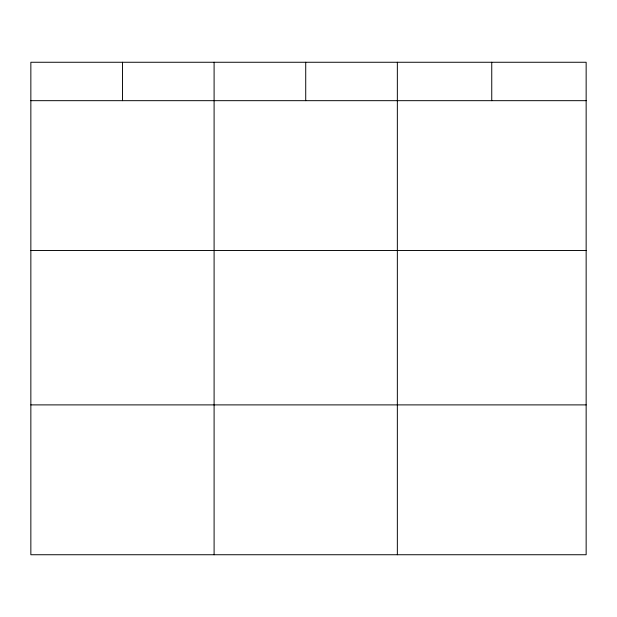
<?xml version="1.0" encoding="UTF-8"?>
<svg xmlns="http://www.w3.org/2000/svg" width="617" height="617" viewBox="0 0 617 617"><rect width="100%" height="100%" fill="white"/><g stroke="black" fill="none" stroke-linecap="round" stroke-linejoin="round"><path stroke-width="0.93" d="M586.15 250.517L586.15 62.263L30.85 62.263L30.85 554.737L586.15 554.737L586.15 250.517L30.85 250.517M30.85 100.671L586.15 100.671M30.85 404.891L586.15 404.891M491.749 62.263L491.749 100.671M397.348 62.263L397.348 554.737M305.724 62.263L305.724 100.671M214.099 62.263L214.099 554.737M122.475 62.263L122.475 100.671"/></g></svg>
